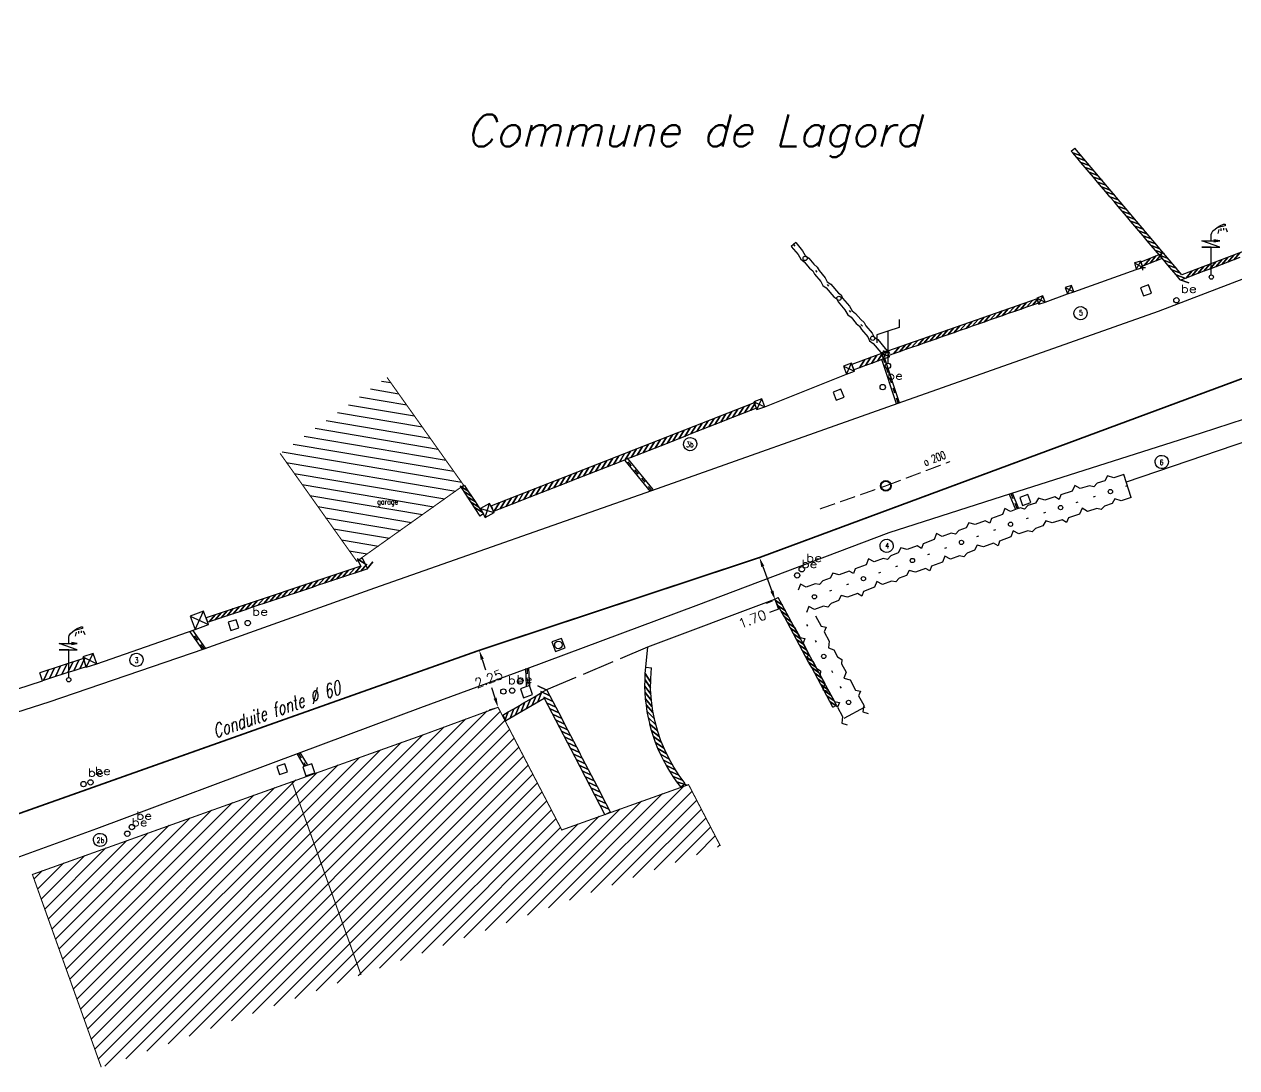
# Model space of a CAD drawing. Extents: x 329973 to 330360, y 136304 to 136475.
# Drawn here: x 330052.02 to 330097.48, y 136335.5 to 136374.62 of the extents above; entities that cross this region are included whole.
import ezdxf
from ezdxf.enums import TextEntityAlignment as Align

# ---------------------------------------------------------------- set-up
doc = ezdxf.new("R2010")
doc.units = 0
doc.header["$PDMODE"] = 2
doc.header["$PDSIZE"] = 0.1
for name, color, linetype in [('A-RESEAU-EAU', 5, 'Continuous'), ('TOP$BATI', 7, 'Continuous'), ('TOP$EAU', 7, 'Continuous'), ('TOP$MUR-CLOT', 7, 'Continuous'), ('TOP$PARCELLE', 7, 'Continuous'), ('TOP$PLUVIAL', 7, 'Continuous'), ('TOP$PTSEMI', 7, 'Continuous'), ('TOP$PTT-FT', 7, 'Continuous'), ('TOP$RECL', 7, 'Continuous'), ('TOP$TOPO', 7, 'Continuous'), ('TOP$TXTEP', 7, 'Continuous'), ('TOP$TXTNO', 7, 'Continuous'), ('TOP$VANNE', 7, 'Continuous'), ('TOP$VEGETAUX', 7, 'Continuous'), ('TOP$VOIRIE', 7, 'Continuous')]:
    doc.layers.add(name, color=color, linetype=linetype)
doc.styles.add('J8', font='SIMPLEX', dxfattribs={"height": 10})
doc.styles.add('JC5', font='COMPLEX', dxfattribs={"width": 0.7, "oblique": 15, "height": 0.6})
doc.styles.add('NC1', font='SIMPLEX', dxfattribs={"width": 0.7, "height": 0.2})
doc.styles.add('NC2', font='SIMPLEX', dxfattribs={"width": 0.7, "height": 0.3})
doc.styles.get("Standard").update_dxf_attribs({"font": 'SIMPLEX'})
doc.dimstyles.get("Standard").update_dxf_attribs({"dimtxt": 0.18, "dimasz": 0.18, "dimexe": 0.18, "dimexo": 0.0625, "dimgap": 0.09, "dimtad": 0, "dimtih": 1, "dimtoh": 1, "dimdec": 4, "dimzin": 0, "dimdsep": 46, "dimtxsty": 'STANDARD', "dimcen": 0.09, "dimadec": 0, "dimazin": 0, "dimtfac": 1, "dimtdec": 4, "dimtofl": 0, "dimtmove": 0, "dimatfit": 3, "dimfxl": 1, "dimtolj": 1, "dimtzin": 0, "dimarcsym": 0})

# ---------------------------------------------------------------- blocks, each defined once
blk = doc.blocks.new('1S060')
at = {"color": 0}
for p, q in [((0.14, 1.8), (0.22, 1.86)), ((0.26, 1.86), (0.2, 1.84)), ((0.22, 1.86), (0.32, 1.92)), ((0.52, 1.92), (0.26, 1.86)), ((0.32, 1.92), (0.46, 1.98)), ((0.36, 1.82), (0.36, 1.74)), ((0.46, 1.98), (0.5, 1.98)), ((0.46, 1.84), (0.46, 1.76)), ((0.5, 1.98), (0.52, 1.98)), ((0.52, 1.98), (0.52, 1.96)), ((0.52, 1.96), (0.52, 1.94)), ((0.52, 1.94), (0.52, 1.92)), ((0.54, 1.84), (0.6, 1.7)), ((0, 1.6), (0.02, 1.66)), ((0, 1.36), (0, 1.6)), ((0.02, 1.66), (0.06, 1.74)), ((0.06, 1.74), (0.14, 1.8)), ((0.32, 1.36), (0.1, 1.4)), ((0.28, 1.78), (0.24, 1.64)), ((0.32, 1.12), (-0.36, 1.36)), ((-0.36, 1.36), (0.32, 1.36)), ((0, 1.12), (-0.36, 1.12)), ((-0.36, 1.12), (0.32, 1.12)), ((0, 0.08), (0, 1.12)), ((0.1, 1.32), (0.32, 1.36))]:
    blk.add_line(p, q, dxfattribs=at)
blk.add_circle((0, 0), 0.08, dxfattribs=at)
blk = doc.blocks.new('1S059')
at = {"color": 0}
for p, q in [((0.16, 0.16), (-0.16, 0.16)), ((-0.16, 0.16), (-0.16, -0.16)), ((0, 0), (0, 0)), ((0.16, -0.16), (0.16, 0.16)), ((-0.16, -0.16), (0.16, -0.16))]:
    blk.add_line(p, q, dxfattribs=at)
blk = doc.blocks.new('1S075')
at = {"color": 0}
blk.add_circle((0, 0), 0.1, dxfattribs=at)
at = {"color": 0, "width": 1.354839}
blk.add_text('be', height=0.3, dxfattribs=at).set_placement((0.16, 0.28), (0.76, 0.28), align=Align.FIT)
blk = doc.blocks.new('1S041')
at = {"color": 0}
for p, q in [((0.42, 1.44), (0, 1.3)), ((0.42, 1.74), (0.42, 1.44)), ((0, 1.3), (-0.42, 1.16)), ((-0.42, 1.16), (-0.42, 0.86)), ((0, 1.3), (0, 0.1))]:
    blk.add_line(p, q, dxfattribs=at)
blk.add_circle((0, 0), 0.1, dxfattribs=at)
blk = doc.blocks.new('1S098')
at = {"color": 0}
blk.add_line((0, 0), (0, 0), dxfattribs=at)
for radius in [0.2, 0.18]:
    blk.add_circle((0, 0), radius, dxfattribs=at)
blk = doc.blocks.new('1S081')
at = {"color": 0}
for p, q in [((0.18, 0.18), (-0.18, 0.18)), ((-0.18, 0.18), (-0.18, -0.18)), ((0, 0), (0, 0)), ((0.18, -0.18), (0.18, 0.18)), ((-0.18, -0.18), (0.18, -0.18))]:
    blk.add_line(p, q, dxfattribs=at)
blk = doc.blocks.new('2S072')
at = {"color": 0}
for p, q in [((1, 1), (0, 1)), ((0, 1), (0, 0)), ((0, 0), (1, 1)), ((1, 1), (0, 1)), ((0, 1), (1, 0)), ((1, 0), (1, 1)), ((0, 0), (1, 0))]:
    blk.add_line(p, q, dxfattribs=at)
blk = doc.blocks.new('2S086')
at = {"color": 0}
for p, q in [((1, 1), (0, 1)), ((0, 1), (0, 0)), ((0, 0), (1, 0)), ((0.5, 0.5), (0.5, 0.5)), ((1, 0), (1, 1))]:
    blk.add_line(p, q, dxfattribs=at)
blk.add_circle((0.5, 0.5), 0.375, dxfattribs=at)
blk = doc.blocks.new('*D68')
at = {"color": 0, "linetype": 'ByBlock', "transparency": 16777216}
for p, q in [((330068.959, 136351.11), (330068.736, 136351.036)), ((330069.191, 136350.807), (330069.318, 136350.423)), ((330069.672, 136349.355), (330069.545, 136349.739)), ((330069.667, 136348.974), (330069.444, 136348.9))]:
    blk.add_line(p, q, dxfattribs=at)
for points in [[(330069.134, 136350.789), (330069.248, 136350.826), (330069.078, 136351.149)], [(330069.615, 136349.336), (330069.729, 136349.374), (330069.785, 136349.013)]]:
    blk.add_solid(points, dxfattribs=at)
at = {"layer": 'DEFPOINTS', "color": 0, "linetype": 'ByBlock', "transparency": 16777216}
for p in [(330069.078, 136351.149, 7.846), (330069.785, 136349.013, 0.008), (330069.785, 136349.013)]:
    blk.add_point(p, dxfattribs=at)
at = {"color": 0, "linetype": 'ByBlock', "transparency": 16777216, "insert": (330069.432, 136350.081), "char_height": 0.36, "attachment_point": 5, "rotation": 20.9959}
blk.add_mtext('\\A1;2.25', dxfattribs=at)
blk = doc.blocks.new('*D69')
at = {"color": 0, "linetype": 'ByBlock', "transparency": 16777216}
for p, q in [((330079.466, 136354.584), (330079.246, 136354.502)), ((330079.708, 136354.29), (330080.049, 136353.371)), ((330080.057, 136352.99), (330079.836, 136352.908)), ((330080.299, 136352.696), (330079.963, 136352.567)), ((330080.174, 136353.033), (330080.299, 136352.696))]:
    blk.add_line(p, q, dxfattribs=at)
for points in [[(330079.652, 136354.269), (330079.764, 136354.311), (330079.583, 136354.627)], [(330079.993, 136353.35), (330080.105, 136353.392), (330080.174, 136353.033)]]:
    blk.add_solid(points, dxfattribs=at)
at = {"layer": 'DEFPOINTS', "color": 0, "linetype": 'ByBlock', "transparency": 16777216}
for p in [(330079.583, 136354.627, 7.846), (330080.174, 136353.033, 6.621), (330080.174, 136353.033)]:
    blk.add_point(p, dxfattribs=at)
at = {"color": 0, "linetype": 'ByBlock', "transparency": 16777216, "insert": (330079.315, 136352.318), "char_height": 0.36, "attachment_point": 5, "rotation": 20.9959}
blk.add_mtext('\\A1;1.70', dxfattribs=at)

msp = doc.modelspace()

# ---------------------------------------------------------------- linework, layer by layer
at = {"layer": 'A-RESEAU-EAU', "const_width": 0.06, "elevation": 7.846}
msp.add_lwpolyline([(330265.103, 136440.484), (330251.703, 136435.154), (330243.943, 136431.416), (330237.216, 136427.922), (330223.157, 136420.285), (330216.451, 136416.849), (330195.207, 136405.972), (330186.28, 136401.237), (330175.385, 136395.776), (330162.704, 136389.283), (330153.247, 136384.635), (330134.165, 136375.436), (330120.239, 136369.213), (330109.023, 136364.983), (330098.768, 136361.74), (330079.583, 136354.627), (330069.078, 136351.149), (330040.901, 136341.155)], dxfattribs=at)
at = {"layer": 'TOP$BATI', "color": 0, "const_width": 0.04}
msp.add_lwpolyline([(330065.621, 136361.379), (330068.494, 136357.336), (330064.486, 136354.487), (330061.613, 136358.53)], dxfattribs=at)
at = {"layer": 'TOP$BATI', "color": 1}
for points, elevation in [([(330065.004, 136360.947), (330066.062, 136360.768)], 1.045), ([(330065.419, 136361.242), (330065.767, 136361.183)], 0.369), ([(330064.589, 136360.652), (330066.357, 136360.353)], 1.722), ([(330063.759, 136360.062), (330066.947, 136359.523)], 3.074), ([(330064.174, 136360.357), (330066.652, 136359.938)], 2.398), ([(330062.928, 136359.472), (330067.537, 136358.693)], 4.427), ([(330063.343, 136359.767), (330067.242, 136359.108)], 3.75), ([(330062.513, 136359.177), (330067.832, 136358.278)], 5.103), ([(330061.683, 136358.587), (330068.422, 136357.448)], 6.455), ([(330062.098, 136358.882), (330068.127, 136357.863)], 5.779), ([(330061.843, 136358.195), (330068.201, 136357.12)], 6.584), ([(330062.138, 136357.78), (330067.786, 136356.825)], 6.584), ([(330062.433, 136357.365), (330067.371, 136356.53)], 6.584), ([(330062.728, 136356.95), (330066.956, 136356.235)], 6.584), ([(330063.023, 136356.535), (330066.541, 136355.941)], 6.584), ([(330063.318, 136356.12), (330066.126, 136355.646)], 6.584), ([(330063.613, 136355.705), (330065.711, 136355.351)], 6.584), ([(330063.908, 136355.29), (330065.296, 136355.056)], 6.584), ([(330064.203, 136354.875), (330064.881, 136354.761)], 6.584), ([(330055.828, 136335.837), (330068.57, 136348.579)], -0.039), ([(330056.621, 136336.12), (330069.375, 136348.875)], -0.081), ([(330057.413, 136336.403), (330069.867, 136348.858)], -0.122), ([(330055.036, 136335.554), (330067.765, 136348.283)], 0.002), ([(330058.205, 136336.686), (330070.041, 136348.522)], -0.163), ([(330058.997, 136336.97), (330070.215, 136348.187)], -0.204), ([(330054.663, 136336.199), (330066.167, 136347.703)], 0.693), ([(330054.797, 136335.824), (330066.96, 136347.987)], 0.321), ([(330059.79, 136337.253), (330070.389, 136347.852)], -0.246), ([(330054.529, 136336.574), (330065.375, 136347.42)], 1.066), ([(330060.582, 136337.536), (330070.563, 136347.517)], -0.287), ([(330054.261, 136337.324), (330063.791, 136346.854)], 1.81), ([(330054.395, 136336.949), (330064.583, 136347.137)], 1.438), ([(330061.374, 136337.819), (330070.737, 136347.182)], -0.328), ([(330062.166, 136338.102), (330070.911, 136346.847)], -0.369), ([(330053.993, 136338.074), (330062.206, 136346.288)], 2.554), ([(330054.127, 136337.699), (330062.999, 136346.571)], 2.182), ([(330062.958, 136338.385), (330071.085, 136346.512)], -0.411), ([(330053.859, 136338.449), (330061.414, 136346.005)], 2.927), ([(330063.751, 136338.668), (330071.259, 136346.176)], -0.452), ([(330064.543, 136338.951), (330071.433, 136345.841)], -0.493), ([(330072.465, 136341.783), (330076.743, 136346.06)], -0.905), ([(330073.258, 136342.066), (330077.057, 136345.865)], -0.947), ([(330053.59, 136339.199), (330059.83, 136345.439)], 3.671), ([(330053.725, 136338.824), (330060.622, 136345.722)], 3.299), ([(330065.335, 136339.235), (330071.607, 136345.506)], -0.534), ([(330070.881, 136341.216), (330075.158, 136345.493)], -0.823), ([(330071.673, 136341.499), (330075.95, 136345.777)], -0.864), ([(330074.05, 136342.349), (330077.231, 136345.53)], -0.988), ([(330053.456, 136339.575), (330059.038, 136345.156)], 4.043), ([(330066.127, 136339.518), (330071.781, 136345.171)], -0.576), ([(330069.296, 136340.65), (330073.573, 136344.927)], -0.741), ([(330070.089, 136340.933), (330074.366, 136345.21)], -0.782), ([(330074.842, 136342.632), (330077.404, 136345.194)], -1.029), ([(330053.188, 136340.325), (330057.453, 136344.59)], 4.788), ([(330053.322, 136339.95), (330058.246, 136344.873)], 4.416), ([(330066.92, 136339.801), (330071.955, 136344.836)], -0.617), ([(330067.712, 136340.084), (330072.129, 136344.501)], -0.658), ([(330068.504, 136340.367), (330072.781, 136344.644)], -0.699), ([(330075.634, 136342.915), (330077.578, 136344.859)], -1.07), ([(330076.427, 136343.198), (330077.752, 136344.524)], -1.112), ([(330052.92, 136341.075), (330055.869, 136344.024)], 5.532), ([(330053.054, 136340.7), (330056.661, 136344.307)], 5.16), ([(330077.219, 136343.481), (330077.926, 136344.189)], -1.153), ([(330052.786, 136341.45), (330055.077, 136343.741)], 5.904), ([(330078.011, 136343.764), (330078.1, 136343.854)], -1.194), ([(330052.518, 136342.2), (330053.493, 136343.174)], 6.649), ([(330052.652, 136341.825), (330054.285, 136343.457)], 6.277), ([(330052.384, 136342.575), (330052.7, 136342.891)], 7.021)]:
    msp.add_lwpolyline(points, dxfattribs=dict(at, elevation=elevation))
at = {"layer": 'TOP$BATI', "color": 0, "const_width": 0.04, "elevation": 0.008}
msp.add_lwpolyline([(330054.907, 136335.52), (330052.326, 136342.745), (330066.92, 136347.96), (330069.785, 136349.013), (330072.172, 136344.414), (330076.927, 136346.113), (330078.119, 136343.815)], dxfattribs=at)
at = {"layer": 'TOP$BATI', "const_width": 0.04, "elevation": 6.798}
msp.add_lwpolyline([(330062.05, 136346.241), (330064.645, 136338.979)], dxfattribs=at)
at = {"layer": 'TOP$MUR-CLOT', "color": 0}
for points, elevation in [([(330109.939, 136373.981), (330110.013, 136370.774), (330103.041, 136368.126), (330095.424, 136365.225), (330091.404, 136369.976)], 5.335), ([(330091.274, 136369.866), (330091.404, 136369.976)], 5.894), ([(330097.593, 136365.869), (330097.369, 136365.784), (330097.589, 136366.049), (330097.369, 136365.784), (330097.145, 136365.698), (330097.365, 136365.964), (330097.145, 136365.698), (330096.92, 136365.613), (330097.14, 136365.878), (330096.92, 136365.613), (330096.696, 136365.527), (330096.916, 136365.793), (330096.696, 136365.527), (330096.472, 136365.442), (330096.692, 136365.708), (330096.472, 136365.442), (330096.248, 136365.357), (330096.467, 136365.622), (330096.248, 136365.357), (330096.023, 136365.271), (330096.243, 136365.537), (330096.023, 136365.271), (330095.799, 136365.186), (330096.019, 136365.451), (330095.799, 136365.186), (330095.575, 136365.1), (330095.795, 136365.366), (330095.575, 136365.1), (330095.372, 136365.023), (330095.357, 136365.041), (330095.681, 136364.921), (330095.357, 136365.041), (330095.202, 136365.224), (330095.526, 136365.105), (330095.202, 136365.224), (330095.047, 136365.407), (330095.371, 136365.288), (330095.047, 136365.407), (330094.892, 136365.59), (330095.216, 136365.471), (330094.892, 136365.59), (330094.737, 136365.773), (330095.061, 136365.654), (330094.737, 136365.773), (330094.582, 136365.957), (330094.906, 136365.837), (330094.582, 136365.957), (330094.427, 136366.14), (330094.751, 136366.021), (330094.427, 136366.14), (330094.272, 136366.323), (330094.595, 136366.204), (330094.272, 136366.323), (330094.117, 136366.506), (330094.44, 136366.387), (330094.117, 136366.506), (330093.962, 136366.69), (330094.285, 136366.57), (330093.962, 136366.69), (330093.807, 136366.873), (330094.13, 136366.754), (330093.807, 136366.873), (330093.652, 136367.056), (330093.975, 136366.937), (330093.652, 136367.056), (330093.497, 136367.239), (330093.82, 136367.12), (330093.497, 136367.239), (330093.342, 136367.422), (330093.665, 136367.303), (330093.342, 136367.422), (330093.187, 136367.606), (330093.51, 136367.486), (330093.187, 136367.606), (330093.032, 136367.789), (330093.355, 136367.67), (330093.032, 136367.789), (330092.877, 136367.972), (330093.2, 136367.853), (330092.877, 136367.972), (330092.722, 136368.155), (330093.045, 136368.036), (330092.722, 136368.155), (330092.567, 136368.338), (330092.89, 136368.219), (330092.567, 136368.338), (330092.412, 136368.522), (330092.735, 136368.402), (330092.412, 136368.522), (330092.257, 136368.705), (330092.58, 136368.586), (330092.257, 136368.705), (330092.102, 136368.888), (330092.425, 136368.769), (330092.102, 136368.888), (330091.947, 136369.071), (330092.27, 136368.952), (330091.947, 136369.071), (330091.792, 136369.255), (330092.115, 136369.135), (330091.792, 136369.255), (330091.637, 136369.438), (330091.96, 136369.319), (330091.637, 136369.438), (330091.481, 136369.621), (330091.805, 136369.502), (330091.481, 136369.621), (330091.326, 136369.804), (330091.65, 136369.685), (330091.326, 136369.804), (330091.274, 136369.866)], 5.335), ([(330094.615, 136366), (330093.879, 136365.702)], 5.825), ([(330094.679, 136365.842), (330094.456, 136365.752), (330094.671, 136366.022), (330094.456, 136365.752), (330094.234, 136365.662), (330094.448, 136365.932), (330094.234, 136365.662), (330094.011, 136365.572), (330094.226, 136365.842), (330094.011, 136365.572), (330093.943, 136365.545)], 5.825), ([(330094.679, 136365.842), (330094.615, 136366)], 5.825), ([(330093.943, 136365.545), (330093.879, 136365.702)], 5.861), ([(330089.989, 136364.328), (330084.38, 136362.365)], 5.909), ([(330090.046, 136364.167), (330089.819, 136364.088), (330090.046, 136364.347), (330089.819, 136364.088), (330089.592, 136364.009), (330089.819, 136364.268), (330089.592, 136364.009), (330089.366, 136363.929), (330089.593, 136364.189), (330089.366, 136363.929), (330089.139, 136363.85), (330089.366, 136364.11), (330089.139, 136363.85), (330088.913, 136363.771), (330089.14, 136364.03), (330088.913, 136363.771), (330088.686, 136363.692), (330088.913, 136363.951), (330088.686, 136363.692), (330088.46, 136363.612), (330088.687, 136363.872), (330088.46, 136363.612), (330088.233, 136363.533), (330088.46, 136363.793), (330088.233, 136363.533), (330088.007, 136363.454), (330088.234, 136363.713), (330088.007, 136363.454), (330087.78, 136363.374), (330088.007, 136363.634), (330087.78, 136363.374), (330087.554, 136363.295), (330087.781, 136363.555), (330087.554, 136363.295), (330087.327, 136363.216), (330087.554, 136363.475), (330087.327, 136363.216), (330087.101, 136363.137), (330087.328, 136363.396), (330087.101, 136363.137), (330086.874, 136363.057), (330087.101, 136363.317), (330086.874, 136363.057), (330086.648, 136362.978), (330086.875, 136363.238), (330086.648, 136362.978), (330086.421, 136362.899), (330086.648, 136363.158), (330086.421, 136362.899), (330086.195, 136362.819), (330086.422, 136363.079), (330086.195, 136362.819), (330085.968, 136362.74), (330086.195, 136363), (330085.968, 136362.74), (330085.741, 136362.661), (330085.968, 136362.92), (330085.741, 136362.661), (330085.515, 136362.582), (330085.742, 136362.841), (330085.515, 136362.582), (330085.288, 136362.502), (330085.515, 136362.762), (330085.288, 136362.502), (330085.062, 136362.423), (330085.289, 136362.683), (330085.062, 136362.423), (330084.835, 136362.344), (330085.062, 136362.603), (330084.835, 136362.344), (330084.609, 136362.265), (330084.836, 136362.524), (330084.609, 136362.265), (330084.437, 136362.204)], 5.909), ([(330090.046, 136364.167), (330089.989, 136364.328)], 5.909), ([(330084.154, 136362.279), (330083.048, 136361.87)], 6.061), ([(330084.23, 136362.073), (330084.005, 136361.99), (330084.21, 136362.3), (330084.005, 136361.99), (330083.78, 136361.906), (330083.985, 136362.217), (330083.78, 136361.906), (330083.555, 136361.823), (330083.76, 136362.133), (330083.555, 136361.823), (330083.33, 136361.739), (330083.535, 136362.05), (330083.33, 136361.739), (330083.124, 136361.663)], 6.061), ([(330084.23, 136362.073), (330084.154, 136362.279)], 6.061), ([(330084.437, 136362.204), (330084.38, 136362.365)], 6.061), ([(330083.124, 136361.663), (330083.048, 136361.87)], 6.036), ([(330079.389, 136360.427), (330074.51, 136358.514), (330069.534, 136356.567)], 6.098), ([(330079.469, 136360.222), (330079.246, 136360.135), (330079.445, 136360.449), (330079.246, 136360.135), (330079.022, 136360.047), (330079.221, 136360.362), (330079.022, 136360.047), (330078.799, 136359.96), (330078.998, 136360.274), (330078.799, 136359.96), (330078.576, 136359.872), (330078.775, 136360.186), (330078.576, 136359.872), (330078.352, 136359.784), (330078.551, 136360.099), (330078.352, 136359.784), (330078.129, 136359.697), (330078.328, 136360.011), (330078.129, 136359.697), (330077.905, 136359.609), (330078.104, 136359.923), (330077.905, 136359.609), (330077.682, 136359.521), (330077.881, 136359.836), (330077.682, 136359.521), (330077.458, 136359.434), (330077.657, 136359.748), (330077.458, 136359.434), (330077.235, 136359.346), (330077.434, 136359.661), (330077.235, 136359.346), (330077.012, 136359.259), (330077.21, 136359.573), (330077.012, 136359.259), (330076.788, 136359.171), (330076.987, 136359.485), (330076.788, 136359.171), (330076.565, 136359.083), (330076.764, 136359.398), (330076.565, 136359.083), (330076.341, 136358.996), (330076.54, 136359.31), (330076.341, 136358.996), (330076.118, 136358.908), (330076.317, 136359.222), (330076.118, 136358.908), (330075.894, 136358.82), (330076.093, 136359.135), (330075.894, 136358.82), (330075.671, 136358.733), (330075.87, 136359.047), (330075.671, 136358.733), (330075.447, 136358.645), (330075.646, 136358.96), (330075.447, 136358.645), (330075.224, 136358.558), (330075.423, 136358.872), (330075.224, 136358.558), (330075.001, 136358.47), (330075.2, 136358.784), (330075.001, 136358.47), (330074.777, 136358.382), (330074.976, 136358.697), (330074.777, 136358.382), (330074.59, 136358.309), (330074.554, 136358.295), (330074.753, 136358.609), (330074.554, 136358.295), (330074.33, 136358.207), (330074.529, 136358.522), (330074.33, 136358.207), (330074.107, 136358.12), (330074.306, 136358.434), (330074.107, 136358.12), (330073.883, 136358.033), (330074.082, 136358.347), (330073.883, 136358.033), (330073.66, 136357.945), (330073.859, 136358.259), (330073.66, 136357.945), (330073.436, 136357.858), (330073.635, 136358.172), (330073.436, 136357.858), (330073.213, 136357.77), (330073.412, 136358.084), (330073.213, 136357.77), (330072.989, 136357.683), (330073.188, 136357.997), (330072.989, 136357.683), (330072.766, 136357.595), (330072.965, 136357.91), (330072.766, 136357.595), (330072.542, 136357.508), (330072.741, 136357.822), (330072.542, 136357.508), (330072.319, 136357.42), (330072.518, 136357.735), (330072.319, 136357.42), (330072.095, 136357.333), (330072.294, 136357.647), (330072.095, 136357.333), (330071.872, 136357.246), (330072.071, 136357.56), (330071.872, 136357.246), (330071.648, 136357.158), (330071.847, 136357.472), (330071.648, 136357.158), (330071.425, 136357.071), (330071.624, 136357.385), (330071.425, 136357.071), (330071.201, 136356.983), (330071.4, 136357.298), (330071.201, 136356.983), (330070.978, 136356.896), (330071.177, 136357.21), (330070.978, 136356.896), (330070.754, 136356.808), (330070.953, 136357.123), (330070.754, 136356.808), (330070.531, 136356.721), (330070.73, 136357.035), (330070.531, 136356.721), (330070.307, 136356.634), (330070.506, 136356.948), (330070.307, 136356.634), (330070.084, 136356.546), (330070.283, 136356.86), (330070.084, 136356.546), (330069.86, 136356.459), (330070.059, 136356.773), (330069.86, 136356.459), (330069.637, 136356.371), (330069.836, 136356.685), (330069.637, 136356.371), (330069.614, 136356.362)], 6.098), ([(330079.469, 136360.222), (330079.389, 136360.427)], 6.098), ([(330069.614, 136356.362), (330069.534, 136356.567)], 6.486), ([(330069.231, 136356.262), (330069.106, 136356.179)], 6.486), ([(330064.525, 136354.521), (330064.636, 136354.308), (330058.843, 136352.372)], 6.584), ([(330064.685, 136354.604), (330064.796, 136354.391), (330064.498, 136354.574), (330064.796, 136354.391), (330064.893, 136354.204), (330064.865, 136354.195), (330065.093, 136354.461), (330064.865, 136354.195), (330064.638, 136354.119), (330064.865, 136354.384), (330064.638, 136354.119), (330064.41, 136354.043), (330064.638, 136354.308), (330064.41, 136354.043), (330064.182, 136353.967), (330064.41, 136354.232), (330064.182, 136353.967), (330063.955, 136353.89), (330064.182, 136354.156), (330063.955, 136353.89), (330063.727, 136353.814), (330063.955, 136354.08), (330063.727, 136353.814), (330063.5, 136353.738), (330063.727, 136354.004), (330063.5, 136353.738), (330063.272, 136353.662), (330063.499, 136353.928), (330063.272, 136353.662), (330063.044, 136353.586), (330063.272, 136353.852), (330063.044, 136353.586), (330062.817, 136353.51), (330063.044, 136353.776), (330062.817, 136353.51), (330062.589, 136353.434), (330062.817, 136353.7), (330062.589, 136353.434), (330062.361, 136353.358), (330062.589, 136353.624), (330062.361, 136353.358), (330062.134, 136353.282), (330062.361, 136353.548), (330062.134, 136353.282), (330061.906, 136353.206), (330062.134, 136353.472), (330061.906, 136353.206), (330061.679, 136353.13), (330061.906, 136353.396), (330061.679, 136353.13), (330061.451, 136353.054), (330061.678, 136353.319), (330061.451, 136353.054), (330061.223, 136352.978), (330061.451, 136353.243), (330061.223, 136352.978), (330060.996, 136352.901), (330061.223, 136353.167), (330060.996, 136352.901), (330060.768, 136352.825), (330060.996, 136353.091), (330060.768, 136352.825), (330060.54, 136352.749), (330060.768, 136353.015), (330060.54, 136352.749), (330060.313, 136352.673), (330060.54, 136352.939), (330060.313, 136352.673), (330060.085, 136352.597), (330060.313, 136352.863), (330060.085, 136352.597), (330059.858, 136352.521), (330060.085, 136352.787), (330059.858, 136352.521), (330059.63, 136352.445), (330059.857, 136352.711), (330059.63, 136352.445), (330059.402, 136352.369), (330059.63, 136352.635), (330059.402, 136352.369), (330059.175, 136352.293), (330059.402, 136352.559), (330059.175, 136352.293), (330058.947, 136352.217), (330059.175, 136352.483), (330058.947, 136352.217), (330058.9, 136352.201)], 6.584), ([(330064.685, 136354.604), (330064.525, 136354.521)], 6.584), ([(330080.158, 136353.063), (330080.29, 136353.134)], 6.157), ([(330082.471, 136349.091), (330080.29, 136353.134)], 6.621), ([(330082.339, 136349.02), (330082.225, 136349.231), (330082.5, 136349.038), (330082.225, 136349.231), (330082.111, 136349.442), (330082.386, 136349.25), (330082.111, 136349.442), (330081.997, 136349.654), (330082.272, 136349.461), (330081.997, 136349.654), (330081.883, 136349.865), (330082.158, 136349.672), (330081.883, 136349.865), (330081.769, 136350.076), (330082.044, 136349.883), (330081.769, 136350.076), (330081.655, 136350.287), (330081.93, 136350.095), (330081.655, 136350.287), (330081.541, 136350.499), (330081.816, 136350.306), (330081.541, 136350.499), (330081.427, 136350.71), (330081.702, 136350.517), (330081.427, 136350.71), (330081.313, 136350.921), (330081.588, 136350.728), (330081.313, 136350.921), (330081.2, 136351.132), (330081.474, 136350.939), (330081.2, 136351.132), (330081.086, 136351.343), (330081.36, 136351.151), (330081.086, 136351.343), (330080.972, 136351.555), (330081.246, 136351.362), (330080.972, 136351.555), (330080.858, 136351.766), (330081.132, 136351.573), (330080.858, 136351.766), (330080.744, 136351.977), (330081.018, 136351.784), (330080.744, 136351.977), (330080.63, 136352.188), (330080.904, 136351.996), (330080.63, 136352.188), (330080.516, 136352.4), (330080.79, 136352.207), (330080.516, 136352.4), (330080.402, 136352.611), (330080.676, 136352.418), (330080.402, 136352.611), (330080.288, 136352.822), (330080.562, 136352.629), (330080.288, 136352.822), (330080.174, 136353.033), (330080.448, 136352.84), (330080.174, 136353.033), (330080.158, 136353.063)], 6.621), ([(330058.9, 136352.201), (330058.843, 136352.372)], 7.038), ([(330054.24, 136350.838), (330052.606, 136350.311)], 7.153), ([(330054.338, 136350.533), (330054.109, 136350.459), (330054.297, 136350.856), (330054.109, 136350.459), (330053.881, 136350.386), (330054.068, 136350.782), (330053.881, 136350.386), (330053.653, 136350.312), (330053.84, 136350.709), (330053.653, 136350.312), (330053.424, 136350.239), (330053.611, 136350.635), (330053.424, 136350.239), (330053.196, 136350.165), (330053.383, 136350.562), (330053.196, 136350.165), (330052.967, 136350.091), (330053.155, 136350.488), (330052.967, 136350.091), (330052.739, 136350.018), (330052.926, 136350.414), (330052.739, 136350.018), (330052.704, 136350.006)], 7.153), ([(330054.338, 136350.533), (330054.24, 136350.838)], 7.153), ([(330076.632, 136346.029), (330076.487, 136346.22), (330076.833, 136346.102), (330076.487, 136346.22), (330076.349, 136346.417), (330076.691, 136346.285), (330076.349, 136346.417), (330076.219, 136346.618), (330076.555, 136346.474), (330076.219, 136346.618), (330076.096, 136346.825), (330076.427, 136346.667), (330076.096, 136346.825), (330075.982, 136347.036), (330076.306, 136346.866), (330075.982, 136347.036), (330075.876, 136347.251), (330076.193, 136347.068), (330075.876, 136347.251), (330075.778, 136347.47), (330076.089, 136347.276), (330075.778, 136347.47), (330075.689, 136347.693), (330075.992, 136347.487), (330075.689, 136347.693), (330075.609, 136347.919), (330075.903, 136347.701), (330075.609, 136347.919), (330075.538, 136348.148), (330075.823, 136347.919), (330075.538, 136348.148), (330075.475, 136348.38), (330075.751, 136348.14), (330075.475, 136348.38), (330075.467, 136348.413), (330075.422, 136348.614), (330075.688, 136348.363), (330075.422, 136348.614), (330075.377, 136348.85), (330075.634, 136348.589), (330075.377, 136348.85), (330075.342, 136349.087), (330075.588, 136348.817), (330075.342, 136349.087), (330075.316, 136349.326), (330075.552, 136349.046), (330075.316, 136349.326), (330075.299, 136349.565), (330075.524, 136349.276), (330075.299, 136349.565), (330075.291, 136349.805), (330075.505, 136349.508), (330075.291, 136349.805), (330075.293, 136350.045), (330075.495, 136349.74), (330075.293, 136350.045), (330075.304, 136350.285), (330075.494, 136349.972), (330075.304, 136350.285), (330075.324, 136350.519)], 4.888), ([(330075.324, 136350.519), (330075.533, 136350.497)], 6.016), ([(330076.797, 136346.16), (330076.576, 136346.456), (330076.375, 136346.765), (330076.193, 136347.086), (330076.031, 136347.417), (330075.889, 136347.758), (330075.769, 136348.107), (330075.671, 136348.463), (330075.588, 136348.864), (330075.532, 136349.27), (330075.504, 136349.679), (330075.505, 136350.089), (330075.533, 136350.497)], 4.888), ([(330052.704, 136350.006), (330052.606, 136350.311)], 7), ([(330069.961, 136348.718), (330070.168, 136348.839), (330070.024, 136348.489), (330070.168, 136348.839), (330070.376, 136348.96), (330070.232, 136348.61), (330070.376, 136348.96), (330070.583, 136349.08), (330070.44, 136348.731), (330070.583, 136349.08), (330070.791, 136349.201), (330070.647, 136348.851), (330070.791, 136349.201), (330070.999, 136349.321), (330070.855, 136348.972), (330070.999, 136349.321), (330071.206, 136349.442), (330071.062, 136349.092), (330071.206, 136349.442), (330071.414, 136349.562), (330071.27, 136349.213), (330071.414, 136349.562), (330071.608, 136349.675), (330071.615, 136349.661), (330071.273, 136349.822), (330071.615, 136349.661), (330071.726, 136349.448), (330071.383, 136349.609), (330071.726, 136349.448), (330071.836, 136349.235), (330071.494, 136349.396), (330071.836, 136349.235), (330071.947, 136349.022), (330071.604, 136349.183), (330071.947, 136349.022), (330072.057, 136348.809), (330071.715, 136348.97), (330072.057, 136348.809), (330072.168, 136348.596), (330071.825, 136348.757), (330072.168, 136348.596), (330072.278, 136348.383), (330071.936, 136348.544), (330072.278, 136348.383), (330072.389, 136348.17), (330072.047, 136348.331), (330072.389, 136348.17), (330072.5, 136347.957), (330072.157, 136348.118), (330072.5, 136347.957), (330072.61, 136347.744), (330072.268, 136347.905), (330072.61, 136347.744), (330072.721, 136347.531), (330072.378, 136347.692), (330072.721, 136347.531), (330072.831, 136347.318), (330072.489, 136347.479), (330072.831, 136347.318), (330072.862, 136347.259), (330072.942, 136347.105), (330072.599, 136347.266), (330072.942, 136347.105), (330073.052, 136346.892), (330072.71, 136347.053), (330073.052, 136346.892), (330073.163, 136346.679), (330072.821, 136346.84), (330073.163, 136346.679), (330073.273, 136346.466), (330072.931, 136346.627), (330073.273, 136346.466), (330073.384, 136346.253), (330073.042, 136346.414), (330073.384, 136346.253), (330073.495, 136346.04), (330073.152, 136346.201), (330073.495, 136346.04), (330073.605, 136345.827), (330073.263, 136345.988), (330073.605, 136345.827), (330073.716, 136345.614), (330073.373, 136345.775), (330073.716, 136345.614), (330073.826, 136345.401), (330073.484, 136345.561), (330073.826, 136345.401), (330073.937, 136345.188), (330073.595, 136345.348), (330073.937, 136345.188), (330073.99, 136345.085)], 6.514), ([(330070.076, 136348.52), (330071.515, 136349.355), (330072.658, 136347.153), (330073.786, 136344.979)], 6.514), ([(330082.339, 136349.02), (330082.471, 136349.091)], 6.621), ([(330069.961, 136348.718), (330070.076, 136348.52)], 6.514), ([(330076.632, 136346.029), (330076.797, 136346.16)], 4.888), ([(330073.99, 136345.085), (330073.786, 136344.979)], 4.978)]:
    msp.add_lwpolyline(points, dxfattribs=dict(at, elevation=elevation))
for points in [[(330068.522, 136357.331), (330068.655, 136357.131), (330068.364, 136357.298), (330068.655, 136357.131), (330068.787, 136356.931), (330068.497, 136357.098), (330068.787, 136356.931), (330068.92, 136356.731), (330068.629, 136356.898), (330068.92, 136356.731), (330069.053, 136356.531), (330068.762, 136356.698), (330069.053, 136356.531), (330069.185, 136356.331), (330068.895, 136356.498), (330069.185, 136356.331), (330069.231, 136356.262)], [(330068.522, 136357.331), (330068.397, 136357.248)], [(330068.397, 136357.248), (330069.106, 136356.179)]]:
    msp.add_lwpolyline(points, dxfattribs=at)
at = {"layer": 'TOP$PARCELLE'}
for points, elevation in [([(330091.365, 136364.59), (330093.711, 136365.426)], 5.891), ([(330090.295, 136364.206), (330091.13, 136364.51)], 5.897), ([(330079.779, 136360.282), (330082.843, 136361.497)], 6.057), ([(330099.125, 136359.424), (330093.331, 136357.455)], 5.64), ([(330075.324, 136350.519), (330075.402, 136351.278), (330080.158, 136353.063)], 6.016), ([(330054.735, 136350.642), (330058.431, 136351.925)], 7.153), ([(330051.739, 136349.697), (330052.706, 136350.007)], 7.039)]:
    msp.add_lwpolyline(points, dxfattribs=dict(at, elevation=elevation))
at = {"layer": 'TOP$PLUVIAL', "color": 0}
for points, elevation in [([(330084.724, 136360.391), (330084.173, 136362.054)], 5.782), ([(330084.838, 136360.429), (330084.287, 136362.092)], 5.782), ([(330075.502, 136357.099), (330074.544, 136358.271)], 6.084), ([(330075.594, 136357.175), (330074.636, 136358.347)], 6.084), ([(330088.948, 136357.008), (330089.185, 136356.425)], 5.7), ([(330089.06, 136357.054), (330089.296, 136356.47)], 5.7), ([(330058.711, 136351.167), (330058.24, 136351.842)], 6.754), ([(330058.809, 136351.235), (330058.339, 136351.91)], 6.754), ([(330070.81, 136350.463), (330070.842, 136349.812)], 6.308), ([(330070.93, 136350.469), (330070.961, 136349.818)], 6.308), ([(330062.248, 136347.261), (330062.517, 136346.803)], 6.641), ([(330062.352, 136347.321), (330062.621, 136346.864)], 6.641)]:
    msp.add_lwpolyline(points, dxfattribs=dict(at, elevation=elevation))
at = {"layer": 'TOP$PLUVIAL', "color": 4}
for points, elevation in [([(330084.278, 136361.929), (330084.23, 136362.073)], 6.037), ([(330084.404, 136361.549), (330084.341, 136361.739)], 5.973), ([(330084.529, 136361.169), (330084.466, 136361.359)], 5.909), ([(330084.655, 136360.79), (330084.592, 136360.98)], 5.846), ([(330084.781, 136360.41), (330084.718, 136360.6)], 5.782), ([(330074.789, 136358.066), (330074.662, 136358.221)], 6.27), ([(330075.042, 136357.756), (330074.915, 136357.911)], 6.208), ([(330075.295, 136357.447), (330075.168, 136357.602)], 6.146), ([(330075.548, 136357.137), (330075.421, 136357.292)], 6.084), ([(330089.004, 136357.031), (330089.079, 136356.846)], 5.7), ([(330089.154, 136356.66), (330089.229, 136356.475)], 5.7), ([(330058.303, 136351.857), (330058.29, 136351.876)], 7.034), ([(330058.531, 136351.529), (330058.417, 136351.693)], 6.894), ([(330058.76, 136351.201), (330058.646, 136351.365)], 6.754), ([(330070.87, 136350.466), (330070.88, 136350.266)], 6.308), ([(330070.889, 136350.066), (330070.899, 136349.867)], 6.369), ([(330062.3, 136347.291), (330062.401, 136347.119)], 6.641), ([(330062.503, 136346.946), (330062.569, 136346.834)], 6.733)]:
    msp.add_lwpolyline(points, dxfattribs=dict(at, elevation=elevation))
at = {"layer": 'TOP$PTSEMI'}
msp.add_point((330093.956, 136365.496, 5.861), dxfattribs=at)
at = {"layer": 'TOP$TOPO'}
for points in [[(330091.38, 136363.853), (330091.416, 136363.931), (330091.476, 136363.993), (330091.554, 136364.03), (330091.639, 136364.039), (330091.723, 136364.018), (330091.794, 136363.969), (330091.845, 136363.899), (330091.868, 136363.816), (330091.862, 136363.73), (330091.826, 136363.652), (330091.766, 136363.59), (330091.688, 136363.552), (330091.603, 136363.544), (330091.519, 136363.565), (330091.448, 136363.613), (330091.397, 136363.683), (330091.374, 136363.766), (330091.38, 136363.853)], [(330076.742, 136358.942), (330076.778, 136359.021), (330076.838, 136359.082), (330076.915, 136359.12), (330077.001, 136359.129), (330077.085, 136359.107), (330077.156, 136359.059), (330077.207, 136358.989), (330077.23, 136358.906), (330077.224, 136358.82), (330077.188, 136358.741), (330077.128, 136358.679), (330077.05, 136358.642), (330076.964, 136358.633), (330076.881, 136358.654), (330076.809, 136358.703), (330076.759, 136358.773), (330076.736, 136358.856), (330076.742, 136358.942)], [(330094.424, 136358.27), (330094.459, 136358.348), (330094.519, 136358.41), (330094.597, 136358.447), (330094.683, 136358.456), (330094.767, 136358.435), (330094.838, 136358.386), (330094.888, 136358.316), (330094.912, 136358.233), (330094.905, 136358.147), (330094.87, 136358.069), (330094.809, 136358.007), (330094.732, 136357.969), (330094.646, 136357.961), (330094.562, 136357.982), (330094.491, 136358.031), (330094.441, 136358.101), (330094.417, 136358.184), (330094.424, 136358.27)], [(330084.11, 136355.13), (330084.145, 136355.208), (330084.205, 136355.27), (330084.283, 136355.308), (330084.369, 136355.316), (330084.452, 136355.295), (330084.524, 136355.247), (330084.574, 136355.176), (330084.597, 136355.093), (330084.591, 136355.007), (330084.556, 136354.929), (330084.495, 136354.867), (330084.418, 136354.829), (330084.332, 136354.821), (330084.248, 136354.842), (330084.177, 136354.891), (330084.127, 136354.961), (330084.103, 136355.044), (330084.11, 136355.13)], [(330055.986, 136350.852), (330056.022, 136350.93), (330056.082, 136350.992), (330056.16, 136351.03), (330056.245, 136351.038), (330056.329, 136351.017), (330056.4, 136350.968), (330056.451, 136350.898), (330056.474, 136350.815), (330056.468, 136350.729), (330056.432, 136350.651), (330056.372, 136350.589), (330056.294, 136350.552), (330056.208, 136350.543), (330056.125, 136350.564), (330056.054, 136350.613), (330056.003, 136350.683), (330055.98, 136350.766), (330055.986, 136350.852)], [(330054.621, 136344.101), (330054.656, 136344.18), (330054.716, 136344.242), (330054.794, 136344.279), (330054.88, 136344.288), (330054.964, 136344.266), (330055.035, 136344.218), (330055.085, 136344.148), (330055.109, 136344.065), (330055.102, 136343.979), (330055.067, 136343.9), (330055.007, 136343.838), (330054.929, 136343.801), (330054.843, 136343.792), (330054.759, 136343.814), (330054.688, 136343.862), (330054.638, 136343.932), (330054.614, 136344.015), (330054.621, 136344.101)]]:
    msp.add_lwpolyline(points, dxfattribs=at)
at = {"layer": 'TOP$VANNE', "color": 6, "const_width": 0.04}
for points, elevation in [([(330085.818, 136357.881), (330086.379, 136358.093)], 5.886), ([(330086.566, 136358.164), (330086.732, 136358.227)], 5.874), ([(330085.069, 136357.598), (330085.631, 136357.81)], 5.897), ([(330083.36, 136356.978), (330083.926, 136357.177)], 5.946), ([(330084.115, 136357.243), (330084.321, 136357.315)], 5.917), ([(330084.321, 136357.315), (330084.882, 136357.527)], 5.909), ([(330082.605, 136356.714), (330083.171, 136356.912)], 5.976), ([(330081.85, 136356.449), (330082.416, 136356.647)], 6.005)]:
    msp.add_lwpolyline(points, dxfattribs=dict(at, elevation=elevation))
at = {"layer": 'TOP$VEGETAUX', "color": 3}
for points in [[(330080.941, 136366.432), (330080.773, 136366.289)], [(330080.773, 136366.289), (330081.031, 136365.984), (330081.133, 136365.809), (330081.264, 136365.709)], [(330080.857, 136366.361), (330080.908, 136366.299)], [(330080.941, 136366.432), (330081.199, 136366.126), (330081.301, 136365.951), (330081.432, 136365.851)]]:
    msp.add_lwpolyline(points, dxfattribs=at)
for points, elevation in [([(330081.432, 136365.851), (330081.625, 136365.622), (330081.746, 136365.514), (330081.819, 136365.393)], 0.868), ([(330081.264, 136365.709), (330081.457, 136365.48), (330081.578, 136365.372), (330081.651, 136365.251)], 0.868), ([(330081.684, 136365.383), (330081.735, 136365.322)], 1.462), ([(330081.819, 136365.393), (330082.052, 136365.119), (330082.121, 136364.968), (330082.258, 136364.874)], 1.553), ([(330081.651, 136365.251), (330081.884, 136364.976), (330081.954, 136364.826), (330082.09, 136364.732)], 1.553), ([(330082.09, 136364.732), (330082.375, 136364.396), (330082.479, 136364.327), (330082.53, 136364.213)], 2.33), ([(330082.123, 136364.864), (330082.174, 136364.803)], 2.238), ([(330082.258, 136364.874), (330082.543, 136364.538), (330082.647, 136364.47), (330082.698, 136364.355)], 2.33), ([(330082.53, 136364.213), (330082.788, 136363.908), (330082.89, 136363.732), (330083.021, 136363.633)], 3.106), ([(330082.698, 136364.355), (330082.956, 136364.05), (330083.058, 136363.874), (330083.189, 136363.775)], 3.106), ([(330082.95, 136363.887), (330083.001, 136363.826)], 3.7), ([(330083.021, 136363.633), (330083.214, 136363.404), (330083.335, 136363.296), (330083.408, 136363.175)], 3.974), ([(330083.189, 136363.775), (330083.382, 136363.546), (330083.503, 136363.438), (330083.576, 136363.317)], 3.974), ([(330083.389, 136363.368), (330083.441, 136363.307)], 4.477), ([(330083.408, 136363.175), (330083.641, 136362.9), (330083.711, 136362.75), (330083.847, 136362.656)], 4.659), ([(330083.576, 136363.317), (330083.809, 136363.042), (330083.878, 136362.892), (330084.015, 136362.798)], 4.659), ([(330083.847, 136362.656), (330084.132, 136362.32), (330084.236, 136362.251), (330084.287, 136362.137)], 5.436), ([(330084.015, 136362.798), (330084.3, 136362.462), (330084.404, 136362.393), (330084.455, 136362.279)], 5.436), ([(330084.369, 136362.38), (330084.201, 136362.238)], 6.061), ([(330084.216, 136362.391), (330084.267, 136362.33)], 5.938), ([(330093.248, 136357.738), (330092.867, 136357.615), (330092.633, 136357.691), (330092.525, 136357.505)], 5.941), ([(330093.524, 136356.881), (330093.248, 136357.738)], 5.941), ([(330091.953, 136357.321), (330091.611, 136357.211), (330091.403, 136357.333), (330091.306, 136357.112)], 5.862), ([(330092.525, 136357.505), (330092.239, 136357.413), (330092.114, 136357.278), (330091.953, 136357.321)], 5.896), ([(330093.386, 136357.31), (330093.31, 136357.285)], 5.941), ([(330090.659, 136356.904), (330090.278, 136356.781), (330090.044, 136356.857), (330089.936, 136356.671)], 5.784), ([(330091.306, 136357.112), (330090.887, 136356.978), (330090.817, 136356.804), (330090.659, 136356.904)], 5.823), ([(330092.168, 136356.917), (330092.091, 136356.893)], 5.867), ([(330093.524, 136356.881), (330093.143, 136356.759), (330092.909, 136356.834), (330092.801, 136356.648)], 5.941), ([(330089.364, 136356.487), (330089.241, 136356.447), (330088.989, 136356.354), (330088.776, 136356.467), (330088.689, 136356.243)], 5.706), ([(330089.936, 136356.671), (330089.65, 136356.579), (330089.525, 136356.444), (330089.364, 136356.487)], 5.741), ([(330090.302, 136356.316), (330090.226, 136356.292)], 5.755), ([(330091.52, 136356.709), (330091.444, 136356.684)], 5.828), ([(330092.229, 136356.464), (330091.887, 136356.354), (330091.679, 136356.476), (330091.582, 136356.256)], 5.863), ([(330092.801, 136356.648), (330092.515, 136356.556), (330092.39, 136356.422), (330092.229, 136356.464)], 5.897), ([(330088.051, 136356.007), (330087.676, 136355.868), (330087.438, 136355.934), (330087.338, 136355.743)], 5.798), ([(330088.689, 136356.243), (330088.276, 136356.09), (330088.214, 136355.913), (330088.051, 136356.007)], 5.769), ([(330089.655, 136356.108), (330089.579, 136356.083)], 5.716), ([(330090.935, 136356.047), (330090.554, 136355.925), (330090.32, 136356), (330090.211, 136355.814)], 5.785), ([(330091.582, 136356.256), (330091.163, 136356.121), (330091.093, 136355.947), (330090.935, 136356.047)], 5.824), ([(330086.776, 136355.535), (330086.438, 136355.41), (330086.225, 136355.523), (330086.138, 136355.299)], 5.856), ([(330087.338, 136355.743), (330087.057, 136355.639), (330086.938, 136355.499), (330086.776, 136355.535)], 5.831), ([(330087.795, 136355.432), (330087.72, 136355.404)], 5.8), ([(330088.432, 136355.668), (330088.357, 136355.64)], 5.769), ([(330089.001, 136355.399), (330088.588, 136355.246), (330088.526, 136355.069), (330088.363, 136355.163)], 5.727), ([(330089.64, 136355.63), (330089.535, 136355.596), (330089.301, 136355.51), (330089.089, 136355.623), (330089.001, 136355.399)], 5.706), ([(330090.211, 136355.814), (330089.926, 136355.722), (330089.801, 136355.588), (330089.64, 136355.63)], 5.741), ([(330085.5, 136355.063), (330085.125, 136354.924), (330084.887, 136354.989), (330084.787, 136354.799)], 5.914), ([(330086.138, 136355.299), (330085.725, 136355.146), (330085.663, 136354.969), (330085.5, 136355.063)], 5.885), ([(330086.594, 136354.988), (330086.519, 136354.96)], 5.858), ([(330088.363, 136355.163), (330087.988, 136355.024), (330087.751, 136355.09), (330087.651, 136354.899)], 5.76), ([(330084.225, 136354.591), (330083.887, 136354.466), (330083.675, 136354.579), (330083.587, 136354.355)], 5.972), ([(330084.787, 136354.799), (330084.506, 136354.695), (330084.387, 136354.555), (330084.225, 136354.591)], 5.947), ([(330085.956, 136354.752), (330085.881, 136354.724)], 5.889), ([(330087.088, 136354.691), (330086.75, 136354.566), (330086.538, 136354.679), (330086.45, 136354.455)], 5.825), ([(330087.651, 136354.899), (330087.369, 136354.795), (330087.251, 136354.655), (330087.088, 136354.691)], 5.796), ([(330082.949, 136354.118), (330082.574, 136353.98), (330082.337, 136354.045), (330082.237, 136353.855)], 6.031), ([(330083.587, 136354.355), (330083.174, 136354.202), (330083.112, 136354.025), (330082.949, 136354.118)], 6.001), ([(330084.118, 136354.071), (330084.043, 136354.044)], 5.977), ([(330084.756, 136354.307), (330084.681, 136354.28)], 5.947), ([(330085.813, 136354.219), (330085.437, 136354.08), (330085.2, 136354.145), (330085.1, 136353.955)], 5.89), ([(330086.45, 136354.455), (330086.038, 136354.302), (330085.975, 136354.125), (330085.813, 136354.219)], 5.858), ([(330081.674, 136353.646), (330081.336, 136353.521), (330081.124, 136353.635), (330081.036, 136353.41)], 6.089), ([(330082.237, 136353.855), (330081.955, 136353.751), (330081.836, 136353.611), (330081.674, 136353.646)], 6.063), ([(330082.918, 136353.627), (330082.843, 136353.599)], 6.035), ([(330084.537, 136353.747), (330084.199, 136353.622), (330083.987, 136353.735), (330083.899, 136353.511)], 5.956), ([(330085.1, 136353.955), (330084.818, 136353.851), (330084.7, 136353.711), (330084.537, 136353.747)], 5.927), ([(330082.28, 136353.391), (330082.205, 136353.363)], 6.066), ([(330083.262, 136353.274), (330082.887, 136353.136), (330082.649, 136353.201), (330082.549, 136353.011)], 6.021), ([(330083.899, 136353.511), (330083.487, 136353.358), (330083.424, 136353.181), (330083.262, 136353.274)], 5.988), ([(330081.986, 136352.802), (330081.649, 136352.677), (330081.436, 136352.791), (330081.349, 136352.566)], 6.086), ([(330082.549, 136353.011), (330082.268, 136352.907), (330082.149, 136352.767), (330081.986, 136352.802)], 6.057), ([(330081.688, 136352.438), (330081.897, 136352.051), (330082.081, 136352.014), (330082.011, 136351.84)], 6.137), ([(330080.896, 136352.011), (330081.105, 136351.624), (330081.289, 136351.586), (330081.219, 136351.412)], 6.234), ([(330081.349, 136352.119), (330081.387, 136352.049)], 6.204), ([(330082.011, 136351.84), (330082.201, 136351.488), (330082.169, 136351.243), (330082.372, 136351.171)], 6.222), ([(330081.219, 136351.412), (330081.409, 136351.06), (330081.377, 136350.816), (330081.58, 136350.744)], 6.302), ([(330081.672, 136351.52), (330081.71, 136351.45)], 6.28), ([(330082.372, 136351.171), (330082.514, 136350.907), (330082.669, 136350.809), (330082.657, 136350.643)], 6.316), ([(330081.58, 136350.744), (330081.722, 136350.479), (330081.877, 136350.381), (330081.865, 136350.215)], 6.377), ([(330082.28, 136350.394), (330082.318, 136350.323)], 6.421), ([(330082.657, 136350.643), (330082.828, 136350.326), (330082.745, 136350.1), (330082.979, 136350.044)], 6.391), ([(330081.865, 136350.215), (330082.035, 136349.899), (330081.953, 136349.672), (330082.187, 136349.617)], 6.437), ([(330082.979, 136350.044), (330083.188, 136349.657), (330083.372, 136349.62), (330083.302, 136349.446)], 6.475), ([(330082.187, 136349.617), (330082.396, 136349.23), (330082.58, 136349.192), (330082.51, 136349.019)], 6.505), ([(330082.602, 136349.795), (330082.64, 136349.725)], 6.496), ([(330082.51, 136349.019), (330082.7, 136348.666), (330082.668, 136348.422), (330082.871, 136348.35)], 6.572), ([(330083.535, 136349.014), (330082.743, 136348.587)], 6.621), ([(330083.302, 136349.446), (330083.492, 136349.094), (330083.46, 136348.849), (330083.663, 136348.777)], 6.56)]:
    msp.add_lwpolyline(points, dxfattribs=dict(at, elevation=elevation))
for centre in [(330081.296, 136365.841, 0.777), (330082.562, 136364.345, 3.015), (330083.828, 136362.849, 5.253), (330092.739, 136357.101, 5.901), (330090.873, 136356.5, 5.789), (330088.995, 136355.876, 5.742), (330087.157, 136355.196, 5.831), (330085.319, 136354.516, 5.919), (330083.481, 136353.835, 6.008), (330081.642, 136353.155, 6.096), (330081.995, 136350.922, 6.355), (330082.925, 136349.197, 6.571)]:
    msp.add_circle(centre, 0.08, dxfattribs=at)
at = {"layer": 'TOP$VOIRIE'}
for points, elevation in [([(330044.651, 136346.585), (330051.118, 136348.626), (330052.96, 136349.217), (330058.76, 136351.201), (330065.165, 136353.488), (330075.548, 136357.137), (330084.781, 136360.41), (330094.548, 136363.868), (330103.287, 136367.212), (330112.975, 136370.965), (330115.385, 136371.917), (330125.988, 136376.673), (330129.316, 136378.267), (330134.091, 136380.709), (330139.927, 136383.679), (330145.006, 136386.291), (330147.73, 136387.71), (330156.122, 136391.985), (330168.541, 136398.313)], 7.315), ([(330054.735, 136344.467), (330062.3, 136347.291), (330066.887, 136349.001), (330070.87, 136350.466), (330077.205, 136352.826), (330084.441, 136355.567), (330089.004, 136357.031), (330096.153, 136359.301), (330098.3, 136360.006), (330104.774, 136362.323), (330115.303, 136366.149), (330122.636, 136368.868), (330126.447, 136370.437), (330127.979, 136371.108), (330134.413, 136374.091), (330137.292, 136375.458), (330145.477, 136379.554), (330153.744, 136383.684), (330158.946, 136386.368), (330163.625, 136388.829), (330171.42, 136392.857), (330175.158, 136394.811)], 6.95), ([(330074.371, 136350.843), (330075.402, 136351.278)], 6.192), ([(330072.99, 136350.259), (330074.095, 136350.726)], 6.197), ([(330071.608, 136349.675), (330072.713, 136350.142)], 6.202), ([(330050.605, 136342.973), (330054.735, 136344.467)], 7.069)]:
    msp.add_lwpolyline(points, dxfattribs=dict(at, elevation=elevation))

# ---------------------------------------------------------------- block references
at = {"layer": 'TOP$BATI'}
for p, xscale, yscale, zscale, rotation in [((330093.711, 136365.426, 5.896), 0.25480384612226, 0.25480384612226, 0.035, 15.94539590272071), ((330091.13, 136364.51, 5.899), 0.248243831728777, 0.248243831728777, 0.008, 18.79988515689384), ((330090.062, 136364.12, 5.909), 0.248364651279594, 0.248364651279594, 0.012, 20.25903865692008), ((330084.23, 136362.073, 6.061), 0.23829603437657, 0.23829603437657, 0.001, 20.64046919582954), ((330082.843, 136361.497, 6.036), 0.322220421426703, 0.322220421426703, 0.005000000000001, 20.90984684371075), ((330079.489, 136360.171, 6.098), 0.310517310288538, 0.310517310288538, 0.040999999999999, 20.94477805499142), ((330069.301, 136356.132, 6.486), 0.3847661627857629, 0.3847661627857629, 0.007000000000001, 28.23015723271494), ((330058.431, 136351.925, 7.038), 0.536530521026636, 0.536530521026636, 0.036, 20.96850771272423), ((330054.344, 136350.514, 7.153), 0.411418278643249, 0.411418278643249, 0.039999999999999, 18.12667319871224)]:
    msp.add_blockref('2S072', p, dxfattribs=dict(at, xscale=xscale, yscale=yscale, zscale=zscale, rotation=rotation))
at = {"layer": 'TOP$EAU'}
for p in [(330095.215, 136364.273, 5.652), (330084.203, 136361.016, 5.957), (330080.998, 136353.956, 6.054), (330081.169, 136354.186, 6.051), (330060.397, 136352.172, 6.85), (330069.983, 136349.604, 6.45), (330070.312, 136349.637, 6.437), (330054.505, 136346.2, 7.001), (330054.242, 136346.133, 7.013), (330056.055, 136344.522, 6.991), (330055.884, 136344.273, 7.017)]:
    msp.add_blockref('1S075', p, dxfattribs=at)
at = {"layer": 'TOP$PLUVIAL', "xscale": 0.3805180679075851, "yscale": 0.3805180679075851, "zscale": 0.008, "rotation": 111.1023741420623}
msp.add_blockref('2S086', (330072.294, 136351.243, 6.259), dxfattribs=at)
at = {"layer": 'TOP$PTT-FT'}
msp.add_blockref('1S041', (330084.401, 136361.815, 6.043), dxfattribs=at)
at = {"layer": 'TOP$RECL'}
for p in [(330096.523, 136365.141, 5.69), (330053.689, 136350.044, 7.16)]:
    msp.add_blockref('1S060', p, dxfattribs=at)
at = {"layer": 'TOP$VANNE'}
for name, p, rotation in [('1S059', (330094.076, 136364.64, 5.743), 19.66307832916281), ('1S059', (330082.548, 136360.732, 5.983), 21.26364628775088), ('1S059', (330089.547, 136356.784, 5.842), 19.19523243914628), ('1S059', (330059.862, 136352.095, 6.891), 17.82695335945362), ('1S081', (330070.85, 136349.598, 6.469), 19.55470517075277), ('1S059', (330061.692, 136346.695, 6.805), 198.8035587025902), ('1S081', (330062.688, 136346.67, 6.829), 199.5233226016966)]:
    msp.add_blockref(name, p, dxfattribs=dict(at, rotation=rotation))
msp.add_blockref('1S098', (330084.321, 136357.315, 5.909), dxfattribs=at)

# ---------------------------------------------------------------- texts
at = {"layer": 'A-RESEAU-EAU', "style": 'JC5', "oblique": 15, "width": 0.7}
msp.add_text('Conduite fonte %%c 60', height=0.5184, rotation=19.4318, dxfattribs=at).set_placement((330059.19, 136347.852))
at = {"layer": 'TOP$TXTEP', "style": 'J8', "oblique": 15}
msp.add_text('Commune de Lagord', height=1.2, dxfattribs=at).set_placement((330077.088, 136370.037), align=Align.CENTER)
at = {"layer": 'TOP$TXTNO', "style": 'NC1', "width": 0.7}
for s, p in [('5', (330091.634, 136363.703, -999)), ('3b', (330076.975, 136358.763, -999)), ('6', (330094.659, 136358.094, -999)), ('garage', (330065.643, 136356.619, -999)), ('4', (330084.372, 136354.97, -999)), ('3', (330056.229, 136350.674, -999)), ('2b', (330054.877, 136343.926, -999))]:
    msp.add_text(s, height=0.2, dxfattribs=at).set_placement(p, align=Align.CENTER)
at = {"layer": 'TOP$TXTNO', "style": 'NC2', "width": 0.7}
msp.add_text('o 200', height=0.3, rotation=20.7079, dxfattribs=at).set_placement((330086.198, 136358.202, -999), align=Align.CENTER)

# ---------------------------------------------------------------- dimensions: what is measured, and where the dimension line sits
at = {"layer": 'A-RESEAU-EAU'}
for p1, p2, picture, middle in [((330079.583, 136354.627, 7.846), (330080.174, 136353.033, 6.621), '*D69', (330079.315, 136352.318)), ((330069.078, 136351.149, 7.846), (330069.785, 136349.013, 0.008), '*D68', (330069.432, 136350.081))]:
    dim = msp.add_aligned_dim(p1=p1, p2=p2, distance=0, dimstyle='Standard', override={"dimscale": 2, "dimdec": 2}, dxfattribs=at)
    dim.commit()
    dim.dimension.update_dxf_attribs({"geometry": picture, "text_midpoint": middle})

doc.saveas('drawing.dxf')
